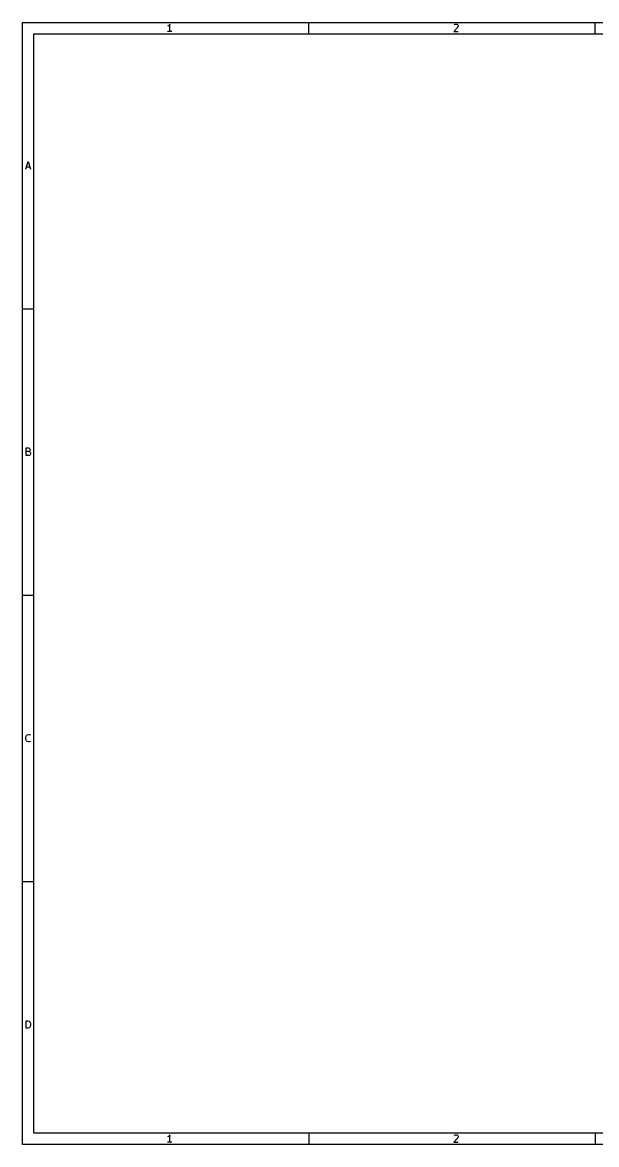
# Model space of a CAD drawing. Extents: x 0.4 to 10.6, y -8.1 to -0.4.
# Drawn here: x 0.39 to 4.34, y -8.11 to -0.39 of the extents above; entities that cross this region are included whole.
import ezdxf

# ---------------------------------------------------------------- set-up
doc = ezdxf.new("R2010")
doc.units = 0
doc.header["$MEASUREMENT"] = 0
doc.layers.add('BLACK', color=7, linetype='CONTINUOUS')

msp = doc.modelspace()

# ---------------------------------------------------------------- linework, layer by layer
at = {"layer": 'BLACK', "linetype": 'CONTINUOUS'}
for p, q in [((0.393701, -0.393701), (10.6063, -0.393701)), ((0.393701, -8.1063), (0.393701, -0.393701)), ((1.39646, -0.417446), (1.39159, -0.419883)), ((1.42083, -0.456441), (1.39159, -0.456441)), ((1.40134, -0.412572), (1.39646, -0.417446)), ((1.40621, -0.40526), (1.40134, -0.412572)), ((1.40621, -0.456441), (1.40621, -0.40526)), ((2.3622, -0.472441), (2.3622, -0.393701)), ((3.3869, -0.427195), (3.35765, -0.456441)), ((3.35765, -0.456441), (3.38934, -0.456441)), ((3.36009, -0.410134), (3.36253, -0.407697)), ((3.36253, -0.407697), (3.3674, -0.40526)), ((3.3674, -0.40526), (3.37959, -0.40526)), ((3.37959, -0.40526), (3.38446, -0.407697)), ((3.38446, -0.407697), (3.3869, -0.410134)), ((3.3869, -0.410134), (3.38934, -0.415009)), ((3.38934, -0.419883), (3.3869, -0.427195)), ((3.38934, -0.415009), (3.38934, -0.419883)), ((4.33071, -0.472441), (4.33071, -0.393701)), ((0.472441, -0.472441), (10.5276, -0.472441)), ((0.472441, -8.02756), (0.472441, -0.472441)), ((0.41601, -1.40132), (0.433071, -1.35014)), ((0.420885, -1.3867), (0.445257, -1.3867)), ((0.433071, -1.35014), (0.450131, -1.40132)), ((0.393701, -2.3622), (0.472441, -2.3622)), ((0.419666, -3.36983), (0.419666, -3.31865)), ((0.419666, -3.31865), (0.436727, -3.31865)), ((0.436727, -3.34302), (0.419666, -3.34302)), ((0.439164, -3.36983), (0.419666, -3.36983)), ((0.436727, -3.31865), (0.441601, -3.32108)), ((0.441601, -3.34058), (0.436727, -3.34302)), ((0.436727, -3.34302), (0.444038, -3.34545)), ((0.444038, -3.36739), (0.439164, -3.36983)), ((0.441601, -3.32108), (0.444038, -3.32352)), ((0.444038, -3.33814), (0.441601, -3.34058)), ((0.444038, -3.32352), (0.446475, -3.32839)), ((0.446475, -3.33327), (0.444038, -3.33814)), ((0.444038, -3.34545), (0.446475, -3.34789)), ((0.446475, -3.36495), (0.444038, -3.36739)), ((0.446475, -3.32839), (0.446475, -3.33327)), ((0.446475, -3.34789), (0.448913, -3.35277)), ((0.448913, -3.36008), (0.446475, -3.36495)), ((0.448913, -3.35277), (0.448913, -3.36008)), ((0.393701, -4.33071), (0.472441, -4.33071)), ((0.417229, -5.30908), (0.419666, -5.29934)), ((0.417229, -5.3164), (0.417229, -5.30908)), ((0.419666, -5.32614), (0.417229, -5.3164)), ((0.419666, -5.29934), (0.422103, -5.29446)), ((0.422103, -5.29446), (0.426978, -5.28959)), ((0.426978, -5.28959), (0.434289, -5.28715)), ((0.434289, -5.28715), (0.439164, -5.28715)), ((0.439164, -5.28715), (0.446475, -5.28959)), ((0.446475, -5.28959), (0.448913, -5.29202)), ((0.422103, -5.33102), (0.419666, -5.32614)), ((0.426978, -5.33589), (0.422103, -5.33102)), ((0.434289, -5.33833), (0.426978, -5.33589)), ((0.439164, -5.33833), (0.434289, -5.33833)), ((0.446475, -5.33589), (0.439164, -5.33833)), ((0.448913, -5.33346), (0.446475, -5.33589)), ((0.393701, -6.29921), (0.472441, -6.29921)), ((0.419666, -7.30683), (0.419666, -7.25565)), ((0.419666, -7.25565), (0.431852, -7.25565)), ((0.431852, -7.30683), (0.419666, -7.30683)), ((0.431852, -7.25565), (0.439164, -7.25809)), ((0.439164, -7.3044), (0.431852, -7.30683)), ((0.439164, -7.25809), (0.444038, -7.26297)), ((0.444038, -7.29952), (0.439164, -7.3044)), ((0.444038, -7.26297), (0.446475, -7.26784)), ((0.446475, -7.29465), (0.444038, -7.29952)), ((0.446475, -7.26784), (0.448913, -7.27759)), ((0.448913, -7.2849), (0.446475, -7.29465)), ((0.448913, -7.27759), (0.448913, -7.2849)), ((10.5276, -8.02756), (0.472441, -8.02756)), ((1.39646, -8.0513), (1.39159, -8.05374)), ((1.42083, -8.0903), (1.39159, -8.0903)), ((1.40134, -8.04643), (1.39646, -8.0513)), ((1.40621, -8.03912), (1.40134, -8.04643)), ((1.40621, -8.0903), (1.40621, -8.03912)), ((2.3622, -8.02756), (2.3622, -8.1063)), ((3.3869, -8.06105), (3.35765, -8.0903)), ((3.35765, -8.0903), (3.38934, -8.0903)), ((3.36009, -8.04399), (3.36253, -8.04156)), ((3.36253, -8.04156), (3.3674, -8.03912)), ((3.3674, -8.03912), (3.37959, -8.03912)), ((3.37959, -8.03912), (3.38446, -8.04156)), ((3.38446, -8.04156), (3.3869, -8.04399)), ((3.3869, -8.04399), (3.38934, -8.04887)), ((3.38934, -8.05374), (3.3869, -8.06105)), ((3.38934, -8.04887), (3.38934, -8.05374)), ((4.33071, -8.02756), (4.33071, -8.1063)), ((10.6063, -8.1063), (0.393701, -8.1063))]:
    msp.add_line(p, q, dxfattribs=at)

doc.saveas('drawing.dxf')
